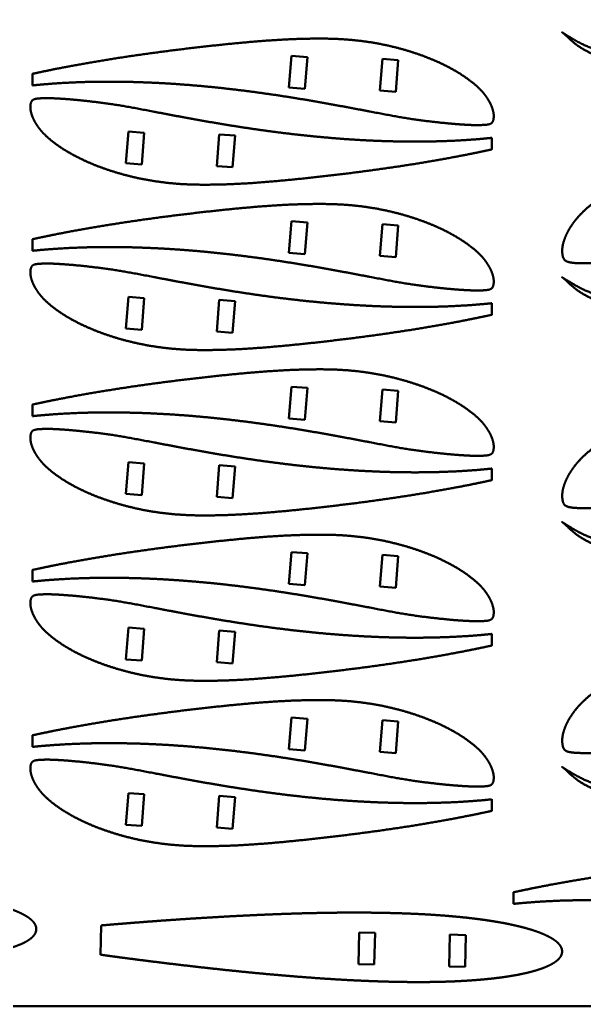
# Model space of a CAD drawing. Header units: millimetres. Extents: x -123 to 777, y 0 to 1570.
# Drawn here: x 33.8 to 211.2, y 669.9 to 980.1 of the extents above; entities that cross this region are included whole.
import ezdxf

# ---------------------------------------------------------------- set-up
doc = ezdxf.new("R2010")
doc.units = ezdxf.units.MM
doc.layers.add('Visible (ISO)', color=7, linetype='Continuous', lineweight=50)

msp = doc.modelspace()

# ---------------------------------------------------------------- linework, layer by layer
at = {"layer": 'Visible (ISO)'}
for p, q in [((119.18, 968.76), (118.37, 958.8)), ((124.17, 968.36), (119.18, 968.76)), ((123.35, 958.39), (124.17, 968.36)), ((147.72, 967.88), (146.91, 957.91)), ((152.71, 967.48), (147.72, 967.88)), ((151.9, 957.51), (152.71, 967.48)), ((37.72, 959.49), (37.72, 963.13)), ((118.37, 958.8), (123.35, 958.39)), ((146.91, 957.91), (151.9, 957.51)), ((67.92, 944.99), (67.11, 935.02)), ((72.9, 944.58), (67.92, 944.99)), ((72.09, 934.62), (72.9, 944.58)), ((96.46, 944.11), (95.65, 934.14)), ((101.44, 943.7), (96.46, 944.11)), ((100.63, 933.74), (101.44, 943.7)), ((182.09, 943.01), (182.09, 939.37)), ((67.11, 935.02), (72.09, 934.62)), ((95.65, 934.14), (100.63, 933.74)), ((119.18, 916.76), (118.37, 906.8)), ((124.17, 916.36), (119.18, 916.76)), ((123.35, 906.39), (124.17, 916.36)), ((147.72, 915.88), (146.91, 905.91)), ((152.71, 915.48), (147.72, 915.88)), ((151.9, 905.51), (152.71, 915.48)), ((37.72, 907.49), (37.72, 911.13)), ((118.37, 906.8), (123.35, 906.39)), ((146.91, 905.91), (151.9, 905.51)), ((67.92, 892.99), (67.11, 883.02)), ((72.9, 892.58), (67.92, 892.99)), ((72.09, 882.62), (72.9, 892.58)), ((96.46, 892.11), (95.65, 882.14)), ((101.44, 891.7), (96.46, 892.11)), ((100.63, 881.74), (101.44, 891.7)), ((182.09, 891.01), (182.09, 887.37)), ((67.11, 883.02), (72.09, 882.62)), ((95.65, 882.14), (100.63, 881.74)), ((119.18, 864.76), (118.37, 854.8)), ((124.17, 864.36), (119.18, 864.76)), ((123.35, 854.39), (124.17, 864.36)), ((147.72, 863.88), (146.91, 853.91)), ((152.71, 863.48), (147.72, 863.88)), ((151.9, 853.51), (152.71, 863.48)), ((37.72, 855.49), (37.72, 859.13)), ((118.37, 854.8), (123.35, 854.39)), ((146.91, 853.91), (151.9, 853.51)), ((67.92, 840.99), (67.11, 831.02)), ((72.9, 840.58), (67.92, 840.99)), ((72.09, 830.62), (72.9, 840.58)), ((96.46, 840.11), (95.65, 830.14)), ((101.44, 839.7), (96.46, 840.11)), ((100.63, 829.74), (101.44, 839.7)), ((182.09, 839.01), (182.09, 835.37)), ((67.11, 831.02), (72.09, 830.62)), ((95.65, 830.14), (100.63, 829.74)), ((119.18, 812.76), (118.37, 802.8)), ((124.17, 812.36), (119.18, 812.76)), ((123.35, 802.39), (124.17, 812.36)), ((147.72, 811.88), (146.91, 801.91)), ((152.71, 811.48), (147.72, 811.88)), ((151.9, 801.51), (152.71, 811.48)), ((37.72, 803.49), (37.72, 807.13)), ((118.37, 802.8), (123.35, 802.39)), ((146.91, 801.91), (151.9, 801.51)), ((67.92, 788.99), (67.11, 779.02)), ((72.9, 788.58), (67.92, 788.99)), ((72.09, 778.62), (72.9, 788.58)), ((96.46, 788.11), (95.65, 778.14)), ((101.44, 787.7), (96.46, 788.11)), ((100.63, 777.74), (101.44, 787.7)), ((182.09, 787.01), (182.09, 783.37)), ((67.11, 779.02), (72.09, 778.62)), ((95.65, 778.14), (100.63, 777.74)), ((119.18, 760.76), (118.37, 750.8)), ((124.17, 760.36), (119.18, 760.76)), ((123.35, 750.39), (124.17, 760.36)), ((147.72, 759.88), (146.91, 749.91)), ((152.71, 759.48), (147.72, 759.88)), ((151.9, 749.51), (152.71, 759.48)), ((37.72, 751.49), (37.72, 755.13)), ((118.37, 750.8), (123.35, 750.39)), ((146.91, 749.91), (151.9, 749.51)), ((67.92, 736.99), (67.11, 727.02)), ((72.9, 736.58), (67.92, 736.99)), ((72.09, 726.62), (72.9, 736.58)), ((96.46, 736.11), (95.65, 726.14)), ((101.44, 735.7), (96.46, 736.11)), ((100.63, 725.74), (101.44, 735.7)), ((182.09, 735.01), (182.09, 731.37)), ((67.11, 727.02), (72.09, 726.62)), ((95.65, 726.14), (100.63, 725.74)), ((188.9, 702.13), (188.9, 705.77)), ((59.13, 686.14), (59.36, 695.36)), ((140.44, 693.18), (140.19, 683.18)), ((145.44, 693.05), (140.44, 693.18)), ((145.19, 683.05), (145.44, 693.05)), ((168.95, 692.46), (168.7, 682.46)), ((173.95, 692.33), (168.95, 692.46)), ((173.7, 682.34), (173.95, 692.33)), ((140.19, 683.18), (145.19, 683.05)), ((168.7, 682.46), (173.7, 682.34)), ((-123.01, 669.93), (776.99, 669.93))]:
    msp.add_line(p, q, dxfattribs=at)
for points, degree, knots in [([(204.2, 976.19), (204.2, 976.2), (204.5, 976), (205.99, 974.99), (206, 975.12), (210.68, 972.15), (212.77, 971.63), (219.32, 968.79), (224.85, 967.63), (232.86, 965.58), (241.06, 964.29), (250.54, 962.94), (260.55, 962.04), (271.27, 961.39), (282.43, 961.12), (293.98, 961.17), (305.74, 961.57), (317.61, 962.28), (329.46, 963.29), (341.16, 964.56), (352.62, 966.04), (363.72, 967.69), (374.38, 969.45), (384.5, 971.25), (394.02, 973.04), (402.89, 974.73), (411.07, 976.32), (418.54, 977.58), (425.39, 978.46), (431.61, 979.15), (437.12, 979.69), (441.92, 979.99), (445.92, 980.22), (449.26, 980.11), (451.82, 980), (453.84, 979.4), (454.17, 977.45), (454.33, 975.53), (453.8, 973.29), (452.95, 970.98), (451.54, 968.51), (449.71, 965.99), (447.3, 963.48), (444.35, 961), (440.91, 958.52), (436.99, 956.11), (432.59, 953.79), (427.75, 951.57), (422.49, 949.53), (416.82, 947.65), (410.76, 945.99), (404.36, 944.56), (397.59, 943.47), (390.49, 942.69), (383.03, 942.32), (375.17, 942.33), (366.97, 942.52), (358.47, 942.99), (349.69, 943.64), (340.7, 944.47), (331.55, 945.42), (322.32, 946.47), (313.08, 947.6), (303.91, 948.81), (294.86, 950.11), (286, 951.48), (277.39, 952.93), (269.07, 954.43), (261.1, 955.99), (253.54, 957.57), (246.4, 959.19), (239.76, 960.82), (233.63, 962.47), (228.09, 964.07), (223.06, 965.71), (218.77, 967.23), (214.85, 968.86), (211.96, 970.17), (209.09, 971.89), (207.88, 972.97), (205.63, 974.86), (205.5, 975.21), (204.44, 976), (204.2, 976.18), (204.2, 976.19)], 5, [-1, -1, -1, -1, -1, -1, -0.993452, -0.98756, -0.979253, -0.969034, -0.957285, -0.944279, -0.930259, -0.915409, -0.899867, -0.88375, -0.867165, -0.850213, -0.83299, -0.81559, -0.798102, -0.780614, -0.76321, -0.745973, -0.728985, -0.712325, -0.696073, -0.680307, -0.665097, -0.650486, -0.636501, -0.623172, -0.610538, -0.59865, -0.587609, -0.577556, -0.568651, -0.560737, -0.553486, -0.546561, -0.539588, -0.532169, -0.524204, -0.515739, -0.506781, -0.497336, -0.48741, -0.477009, -0.466145, -0.454854, -0.443167, -0.431115, -0.418729, -0.406034, -0.393048, -0.379774, -0.3662, -0.352315, -0.338113, -0.3236, -0.308799, -0.293754, -0.278514, -0.263136, -0.247678, -0.232202, -0.216768, -0.201431, -0.186243, -0.171254, -0.156512, -0.142066, -0.127966, -0.114263, -0.10101, -0.08826, -0.07607, -0.0645, -0.053614, -0.043466, -0.034068, -0.025421, -0.017617, -0.010963, -0.00602, 0, 0, 0, 0, 0, 0]), ([(37.72, 963.13), (37.8, 963.15), (38.96, 963.4), (41.24, 963.89), (44.7, 964.61), (49.43, 965.53), (55.41, 966.61), (61.62, 967.65), (67.99, 968.64), (74.51, 969.57), (81.11, 970.45), (87.77, 971.26), (94.41, 972.02), (101, 972.7), (107.47, 973.3), (113.79, 973.77), (119.91, 974.11), (125.82, 974.24), (131.48, 974.25), (136.85, 973.98), (141.96, 973.42), (146.83, 972.64), (151.44, 971.61), (155.8, 970.41), (159.89, 969.06), (163.68, 967.59), (167.16, 965.99), (170.33, 964.32), (173.15, 962.58), (175.62, 960.8), (177.75, 959.01), (179.49, 957.21), (180.81, 955.39), (181.82, 953.62), (182.44, 951.95), (182.81, 950.34), (182.7, 948.96), (182.46, 947.55), (181.01, 947.12), (179.17, 947.04), (176.76, 946.96), (173.88, 947.13), (170.42, 947.34), (166.46, 947.73), (161.98, 948.23), (157.05, 948.86), (151.67, 949.77), (145.78, 950.92), (139.39, 952.13), (132.53, 953.42), (125.25, 954.72), (117.58, 955.98), (109.59, 957.17), (101.33, 958.23), (92.91, 959.15), (84.38, 959.88), (75.83, 960.39), (67.36, 960.68), (59.05, 960.72), (51.41, 960.53), (45.53, 960.18), (41.37, 959.86), (38.79, 959.61), (37.72, 959.49)], 5, [-0.8731081, -0.8731081, -0.8731081, -0.8731081, -0.8731081, -0.8731081, -0.8720337, -0.8579336, -0.8434876, -0.8287458, -0.8137565, -0.798569, -0.7832324, -0.7677982, -0.7523222, -0.7368644, -0.7214857, -0.7062462, -0.6912006, -0.6763996, -0.6618868, -0.6476853, -0.6337996, -0.620226, -0.6069521, -0.5939656, -0.5812707, -0.5688847, -0.5568329, -0.545146, -0.5338546, -0.5229915, -0.5125896, -0.5026638, -0.4932193, -0.4842614, -0.4757956, -0.4678314, -0.4604119, -0.4534392, -0.4465144, -0.4392632, -0.4313488, -0.4224439, -0.4123913, -0.4013496, -0.3894624, -0.3768276, -0.3634991, -0.349514, -0.3349027, -0.3196928, -0.3039265, -0.2876747, -0.2710151, -0.2540272, -0.2367904, -0.2193863, -0.2018977, -0.18441, -0.1670099, -0.1497873, -0.1328351, -0.11625, -0.1042927, -0.1042927, -0.1042927, -0.1042927, -0.1042927, -0.1042927]), ([(182.09, 939.37), (182.01, 939.35), (180.86, 939.1), (178.58, 938.61), (175.12, 937.89), (170.39, 936.97), (164.4, 935.89), (158.2, 934.84), (151.82, 933.86), (145.31, 932.92), (138.7, 932.05), (132.05, 931.24), (125.4, 930.48), (118.81, 929.8), (112.34, 929.2), (106.02, 928.73), (99.9, 928.39), (94, 928.26), (88.34, 928.25), (82.96, 928.52), (77.85, 929.08), (72.98, 929.86), (68.37, 930.89), (64.01, 932.08), (59.93, 933.44), (56.14, 934.91), (52.65, 936.51), (49.49, 938.18), (46.66, 939.91), (44.19, 941.7), (42.07, 943.49), (40.33, 945.29), (39.01, 947.11), (38, 948.88), (37.38, 950.55), (37, 952.16), (37.12, 953.54), (37.35, 954.95), (38.81, 955.38), (40.65, 955.46), (43.05, 955.54), (45.94, 955.37), (49.39, 955.16), (53.36, 954.77), (57.84, 954.27), (62.77, 953.63), (68.15, 952.73), (74.04, 951.58), (80.42, 950.37), (87.28, 949.08), (94.57, 947.78), (102.24, 946.52), (110.23, 945.33), (118.48, 944.26), (126.91, 943.35), (135.44, 942.62), (143.99, 942.11), (152.46, 941.82), (160.77, 941.78), (168.41, 941.97), (174.29, 942.31), (178.45, 942.64), (181.02, 942.89), (182.09, 943.01)], 5, [-0.8731081, -0.8731081, -0.8731081, -0.8731081, -0.8731081, -0.8731081, -0.8720337, -0.8579336, -0.8434876, -0.8287458, -0.8137565, -0.798569, -0.7832324, -0.7677982, -0.7523222, -0.7368644, -0.7214857, -0.7062462, -0.6912006, -0.6763996, -0.6618868, -0.6476853, -0.6337996, -0.620226, -0.6069521, -0.5939656, -0.5812707, -0.5688847, -0.5568329, -0.545146, -0.5338546, -0.5229915, -0.5125896, -0.5026638, -0.4932193, -0.4842614, -0.4757956, -0.4678314, -0.4604119, -0.4534392, -0.4465144, -0.4392632, -0.4313488, -0.4224439, -0.4123913, -0.4013496, -0.3894624, -0.3768276, -0.3634991, -0.349514, -0.3349027, -0.3196928, -0.3039265, -0.2876747, -0.2710151, -0.2540272, -0.2367904, -0.2193863, -0.2018977, -0.18441, -0.1670099, -0.1497873, -0.1328351, -0.11625, -0.1042927, -0.1042927, -0.1042927, -0.1042927, -0.1042927, -0.1042927]), ([(454.24, 907.51), (454.24, 907.5), (453.94, 907.7), (452.45, 908.71), (452.44, 908.58), (447.76, 911.55), (445.67, 912.07), (439.12, 914.91), (433.59, 916.07), (425.58, 918.12), (417.38, 919.41), (407.9, 920.76), (397.89, 921.66), (387.17, 922.31), (376.01, 922.58), (364.46, 922.53), (352.7, 922.13), (340.83, 921.42), (328.98, 920.41), (317.28, 919.14), (305.82, 917.66), (294.72, 916.01), (284.06, 914.25), (273.94, 912.45), (264.42, 910.66), (255.55, 908.97), (247.37, 907.39), (239.9, 906.12), (233.05, 905.24), (226.83, 904.55), (221.32, 904.01), (216.52, 903.72), (212.52, 903.48), (209.18, 903.59), (206.62, 903.7), (204.6, 904.3), (204.27, 906.25), (204.11, 908.17), (204.64, 910.41), (205.49, 912.72), (206.9, 915.19), (208.73, 917.72), (211.14, 920.22), (214.1, 922.7), (217.53, 925.18), (221.45, 927.59), (225.85, 929.91), (230.69, 932.13), (235.95, 934.17), (241.62, 936.05), (247.68, 937.71), (254.08, 939.14), (260.85, 940.23), (267.95, 941.01), (275.41, 941.38), (283.27, 941.37), (291.47, 941.18), (299.97, 940.72), (308.75, 940.06), (317.74, 939.23), (326.89, 938.28), (336.12, 937.23), (345.36, 936.1), (354.53, 934.89), (363.58, 933.59), (372.44, 932.22), (381.05, 930.77), (389.37, 929.27), (397.34, 927.72), (404.9, 926.13), (412.04, 924.51), (418.68, 922.88), (424.81, 921.24), (430.35, 919.63), (435.38, 917.99), (439.67, 916.48), (443.59, 914.84), (446.48, 913.53), (449.36, 911.81), (450.56, 910.73), (452.81, 908.84), (452.94, 908.49), (454, 907.7), (454.24, 907.52), (454.24, 907.51)], 5, [-1, -1, -1, -1, -1, -1, -0.993452, -0.98756, -0.979253, -0.969034, -0.957285, -0.944279, -0.930259, -0.915409, -0.899867, -0.88375, -0.867165, -0.850213, -0.83299, -0.81559, -0.798102, -0.780614, -0.76321, -0.745973, -0.728985, -0.712325, -0.696073, -0.680307, -0.665097, -0.650486, -0.636501, -0.623172, -0.610538, -0.59865, -0.587609, -0.577556, -0.568651, -0.560737, -0.553486, -0.546561, -0.539588, -0.532169, -0.524204, -0.515739, -0.506781, -0.497336, -0.48741, -0.477009, -0.466145, -0.454854, -0.443167, -0.431115, -0.418729, -0.406034, -0.393048, -0.379774, -0.3662, -0.352315, -0.338113, -0.3236, -0.308799, -0.293754, -0.278514, -0.263136, -0.247678, -0.232202, -0.216768, -0.201431, -0.186243, -0.171254, -0.156512, -0.142066, -0.127966, -0.114263, -0.10101, -0.08826, -0.07607, -0.0645, -0.053614, -0.043466, -0.034068, -0.025421, -0.017617, -0.010963, -0.00602, 0, 0, 0, 0, 0, 0]), ([(37.72, 911.13), (37.8, 911.15), (38.96, 911.4), (41.24, 911.89), (44.7, 912.61), (49.43, 913.53), (55.41, 914.61), (61.62, 915.65), (67.99, 916.64), (74.51, 917.57), (81.11, 918.45), (87.77, 919.26), (94.41, 920.02), (101, 920.7), (107.47, 921.3), (113.79, 921.77), (119.91, 922.11), (125.82, 922.24), (131.48, 922.25), (136.85, 921.98), (141.96, 921.42), (146.83, 920.64), (151.44, 919.61), (155.8, 918.41), (159.89, 917.06), (163.68, 915.59), (167.16, 913.99), (170.33, 912.32), (173.15, 910.58), (175.62, 908.8), (177.75, 907.01), (179.49, 905.21), (180.81, 903.39), (181.82, 901.62), (182.44, 899.95), (182.81, 898.34), (182.7, 896.96), (182.46, 895.55), (181.01, 895.12), (179.17, 895.04), (176.76, 894.96), (173.88, 895.13), (170.42, 895.34), (166.46, 895.73), (161.98, 896.23), (157.05, 896.86), (151.67, 897.77), (145.78, 898.92), (139.39, 900.13), (132.53, 901.42), (125.25, 902.72), (117.58, 903.98), (109.59, 905.17), (101.33, 906.23), (92.91, 907.15), (84.38, 907.88), (75.83, 908.39), (67.36, 908.68), (59.05, 908.72), (51.41, 908.53), (45.53, 908.18), (41.37, 907.86), (38.79, 907.61), (37.72, 907.49)], 5, [-0.8731081, -0.8731081, -0.8731081, -0.8731081, -0.8731081, -0.8731081, -0.8720337, -0.8579336, -0.8434876, -0.8287458, -0.8137565, -0.798569, -0.7832324, -0.7677982, -0.7523222, -0.7368644, -0.7214857, -0.7062462, -0.6912006, -0.6763996, -0.6618868, -0.6476853, -0.6337996, -0.620226, -0.6069521, -0.5939656, -0.5812707, -0.5688847, -0.5568329, -0.545146, -0.5338546, -0.5229915, -0.5125896, -0.5026638, -0.4932193, -0.4842614, -0.4757956, -0.4678314, -0.4604119, -0.4534392, -0.4465144, -0.4392632, -0.4313488, -0.4224439, -0.4123913, -0.4013496, -0.3894624, -0.3768276, -0.3634991, -0.349514, -0.3349027, -0.3196928, -0.3039265, -0.2876747, -0.2710151, -0.2540272, -0.2367904, -0.2193863, -0.2018977, -0.18441, -0.1670099, -0.1497873, -0.1328351, -0.11625, -0.1042927, -0.1042927, -0.1042927, -0.1042927, -0.1042927, -0.1042927]), ([(182.09, 887.37), (182.01, 887.35), (180.86, 887.1), (178.58, 886.61), (175.12, 885.89), (170.39, 884.97), (164.4, 883.89), (158.2, 882.84), (151.82, 881.86), (145.31, 880.92), (138.7, 880.05), (132.05, 879.24), (125.4, 878.48), (118.81, 877.8), (112.34, 877.2), (106.02, 876.73), (99.9, 876.39), (94, 876.26), (88.34, 876.25), (82.96, 876.52), (77.85, 877.08), (72.98, 877.86), (68.37, 878.89), (64.01, 880.08), (59.93, 881.44), (56.14, 882.91), (52.65, 884.51), (49.49, 886.18), (46.66, 887.91), (44.19, 889.7), (42.07, 891.49), (40.33, 893.29), (39.01, 895.11), (38, 896.88), (37.38, 898.55), (37, 900.16), (37.12, 901.54), (37.35, 902.95), (38.81, 903.38), (40.65, 903.46), (43.05, 903.54), (45.94, 903.37), (49.39, 903.16), (53.36, 902.77), (57.84, 902.27), (62.77, 901.63), (68.15, 900.73), (74.04, 899.58), (80.42, 898.37), (87.28, 897.08), (94.57, 895.78), (102.24, 894.52), (110.23, 893.33), (118.48, 892.26), (126.91, 891.35), (135.44, 890.62), (143.99, 890.11), (152.46, 889.82), (160.77, 889.78), (168.41, 889.97), (174.29, 890.31), (178.45, 890.64), (181.02, 890.89), (182.09, 891.01)], 5, [-0.8731081, -0.8731081, -0.8731081, -0.8731081, -0.8731081, -0.8731081, -0.8720337, -0.8579336, -0.8434876, -0.8287458, -0.8137565, -0.798569, -0.7832324, -0.7677982, -0.7523222, -0.7368644, -0.7214857, -0.7062462, -0.6912006, -0.6763996, -0.6618868, -0.6476853, -0.6337996, -0.620226, -0.6069521, -0.5939656, -0.5812707, -0.5688847, -0.5568329, -0.545146, -0.5338546, -0.5229915, -0.5125896, -0.5026638, -0.4932193, -0.4842614, -0.4757956, -0.4678314, -0.4604119, -0.4534392, -0.4465144, -0.4392632, -0.4313488, -0.4224439, -0.4123913, -0.4013496, -0.3894624, -0.3768276, -0.3634991, -0.349514, -0.3349027, -0.3196928, -0.3039265, -0.2876747, -0.2710151, -0.2540272, -0.2367904, -0.2193863, -0.2018977, -0.18441, -0.1670099, -0.1497873, -0.1328351, -0.11625, -0.1042927, -0.1042927, -0.1042927, -0.1042927, -0.1042927, -0.1042927]), ([(204.2, 899.19), (204.2, 899.2), (204.5, 899), (205.99, 897.99), (206, 898.12), (210.68, 895.15), (212.77, 894.63), (219.32, 891.79), (224.85, 890.63), (232.86, 888.58), (241.06, 887.29), (250.54, 885.94), (260.55, 885.04), (271.27, 884.39), (282.43, 884.12), (293.98, 884.17), (305.74, 884.57), (317.61, 885.28), (329.46, 886.29), (341.16, 887.56), (352.62, 889.04), (363.72, 890.69), (374.38, 892.45), (384.5, 894.25), (394.02, 896.04), (402.89, 897.73), (411.07, 899.32), (418.54, 900.58), (425.39, 901.46), (431.61, 902.15), (437.12, 902.69), (441.92, 902.99), (445.92, 903.22), (449.26, 903.11), (451.82, 903), (453.84, 902.4), (454.17, 900.45), (454.33, 898.53), (453.8, 896.29), (452.95, 893.98), (451.54, 891.51), (449.71, 888.99), (447.3, 886.48), (444.35, 884), (440.91, 881.52), (436.99, 879.11), (432.59, 876.79), (427.75, 874.57), (422.49, 872.53), (416.82, 870.65), (410.76, 868.99), (404.36, 867.56), (397.59, 866.47), (390.49, 865.69), (383.03, 865.32), (375.17, 865.33), (366.97, 865.52), (358.47, 865.99), (349.69, 866.64), (340.7, 867.47), (331.55, 868.42), (322.32, 869.47), (313.08, 870.6), (303.91, 871.81), (294.86, 873.11), (286, 874.48), (277.39, 875.93), (269.07, 877.43), (261.1, 878.99), (253.54, 880.57), (246.4, 882.19), (239.76, 883.82), (233.63, 885.47), (228.09, 887.07), (223.06, 888.71), (218.77, 890.23), (214.85, 891.86), (211.96, 893.17), (209.09, 894.89), (207.88, 895.97), (205.63, 897.86), (205.5, 898.21), (204.44, 899), (204.2, 899.18), (204.2, 899.19)], 5, [-1, -1, -1, -1, -1, -1, -0.993452, -0.98756, -0.979253, -0.969034, -0.957285, -0.944279, -0.930259, -0.915409, -0.899867, -0.88375, -0.867165, -0.850213, -0.83299, -0.81559, -0.798102, -0.780614, -0.76321, -0.745973, -0.728985, -0.712325, -0.696073, -0.680307, -0.665097, -0.650486, -0.636501, -0.623172, -0.610538, -0.59865, -0.587609, -0.577556, -0.568651, -0.560737, -0.553486, -0.546561, -0.539588, -0.532169, -0.524204, -0.515739, -0.506781, -0.497336, -0.48741, -0.477009, -0.466145, -0.454854, -0.443167, -0.431115, -0.418729, -0.406034, -0.393048, -0.379774, -0.3662, -0.352315, -0.338113, -0.3236, -0.308799, -0.293754, -0.278514, -0.263136, -0.247678, -0.232202, -0.216768, -0.201431, -0.186243, -0.171254, -0.156512, -0.142066, -0.127966, -0.114263, -0.10101, -0.08826, -0.07607, -0.0645, -0.053614, -0.043466, -0.034068, -0.025421, -0.017617, -0.010963, -0.00602, 0, 0, 0, 0, 0, 0]), ([(37.72, 859.13), (37.8, 859.15), (38.96, 859.4), (41.24, 859.89), (44.7, 860.61), (49.43, 861.53), (55.41, 862.61), (61.62, 863.65), (67.99, 864.64), (74.51, 865.57), (81.11, 866.45), (87.77, 867.26), (94.41, 868.02), (101, 868.7), (107.47, 869.3), (113.79, 869.77), (119.91, 870.11), (125.82, 870.24), (131.48, 870.25), (136.85, 869.98), (141.96, 869.42), (146.83, 868.64), (151.44, 867.61), (155.8, 866.41), (159.89, 865.06), (163.68, 863.59), (167.16, 861.99), (170.33, 860.32), (173.15, 858.58), (175.62, 856.8), (177.75, 855.01), (179.49, 853.21), (180.81, 851.39), (181.82, 849.62), (182.44, 847.95), (182.81, 846.34), (182.7, 844.96), (182.46, 843.55), (181.01, 843.12), (179.17, 843.04), (176.76, 842.96), (173.88, 843.13), (170.42, 843.34), (166.46, 843.73), (161.98, 844.23), (157.05, 844.86), (151.67, 845.77), (145.78, 846.92), (139.39, 848.13), (132.53, 849.42), (125.25, 850.72), (117.58, 851.98), (109.59, 853.17), (101.33, 854.23), (92.91, 855.15), (84.38, 855.88), (75.83, 856.39), (67.36, 856.68), (59.05, 856.72), (51.41, 856.53), (45.53, 856.18), (41.37, 855.86), (38.79, 855.61), (37.72, 855.49)], 5, [-0.8731081, -0.8731081, -0.8731081, -0.8731081, -0.8731081, -0.8731081, -0.8720337, -0.8579336, -0.8434876, -0.8287458, -0.8137565, -0.798569, -0.7832324, -0.7677982, -0.7523222, -0.7368644, -0.7214857, -0.7062462, -0.6912006, -0.6763996, -0.6618868, -0.6476853, -0.6337996, -0.620226, -0.6069521, -0.5939656, -0.5812707, -0.5688847, -0.5568329, -0.545146, -0.5338546, -0.5229915, -0.5125896, -0.5026638, -0.4932193, -0.4842614, -0.4757956, -0.4678314, -0.4604119, -0.4534392, -0.4465144, -0.4392632, -0.4313488, -0.4224439, -0.4123913, -0.4013496, -0.3894624, -0.3768276, -0.3634991, -0.349514, -0.3349027, -0.3196928, -0.3039265, -0.2876747, -0.2710151, -0.2540272, -0.2367904, -0.2193863, -0.2018977, -0.18441, -0.1670099, -0.1497873, -0.1328351, -0.11625, -0.1042927, -0.1042927, -0.1042927, -0.1042927, -0.1042927, -0.1042927]), ([(454.24, 830.51), (454.24, 830.5), (453.94, 830.7), (452.45, 831.71), (452.44, 831.58), (447.76, 834.55), (445.67, 835.07), (439.12, 837.91), (433.59, 839.07), (425.58, 841.12), (417.38, 842.41), (407.9, 843.76), (397.89, 844.66), (387.17, 845.31), (376.01, 845.58), (364.46, 845.53), (352.7, 845.13), (340.83, 844.42), (328.98, 843.41), (317.28, 842.14), (305.82, 840.66), (294.72, 839.01), (284.06, 837.25), (273.94, 835.45), (264.42, 833.66), (255.55, 831.97), (247.37, 830.39), (239.9, 829.12), (233.05, 828.24), (226.83, 827.55), (221.32, 827.01), (216.52, 826.72), (212.52, 826.48), (209.18, 826.59), (206.62, 826.7), (204.6, 827.3), (204.27, 829.25), (204.11, 831.17), (204.64, 833.41), (205.49, 835.72), (206.9, 838.19), (208.73, 840.72), (211.14, 843.22), (214.1, 845.7), (217.53, 848.18), (221.45, 850.59), (225.85, 852.91), (230.69, 855.13), (235.95, 857.17), (241.62, 859.05), (247.68, 860.71), (254.08, 862.14), (260.85, 863.23), (267.95, 864.01), (275.41, 864.38), (283.27, 864.37), (291.47, 864.18), (299.97, 863.72), (308.75, 863.06), (317.74, 862.23), (326.89, 861.28), (336.12, 860.23), (345.36, 859.1), (354.53, 857.89), (363.58, 856.59), (372.44, 855.22), (381.05, 853.77), (389.37, 852.27), (397.34, 850.72), (404.9, 849.13), (412.04, 847.51), (418.68, 845.88), (424.81, 844.24), (430.35, 842.63), (435.38, 840.99), (439.67, 839.48), (443.59, 837.84), (446.48, 836.53), (449.36, 834.81), (450.56, 833.73), (452.81, 831.84), (452.94, 831.49), (454, 830.7), (454.24, 830.52), (454.24, 830.51)], 5, [-1, -1, -1, -1, -1, -1, -0.993452, -0.98756, -0.979253, -0.969034, -0.957285, -0.944279, -0.930259, -0.915409, -0.899867, -0.88375, -0.867165, -0.850213, -0.83299, -0.81559, -0.798102, -0.780614, -0.76321, -0.745973, -0.728985, -0.712325, -0.696073, -0.680307, -0.665097, -0.650486, -0.636501, -0.623172, -0.610538, -0.59865, -0.587609, -0.577556, -0.568651, -0.560737, -0.553486, -0.546561, -0.539588, -0.532169, -0.524204, -0.515739, -0.506781, -0.497336, -0.48741, -0.477009, -0.466145, -0.454854, -0.443167, -0.431115, -0.418729, -0.406034, -0.393048, -0.379774, -0.3662, -0.352315, -0.338113, -0.3236, -0.308799, -0.293754, -0.278514, -0.263136, -0.247678, -0.232202, -0.216768, -0.201431, -0.186243, -0.171254, -0.156512, -0.142066, -0.127966, -0.114263, -0.10101, -0.08826, -0.07607, -0.0645, -0.053614, -0.043466, -0.034068, -0.025421, -0.017617, -0.010963, -0.00602, 0, 0, 0, 0, 0, 0]), ([(182.09, 835.37), (182.01, 835.35), (180.86, 835.1), (178.58, 834.61), (175.12, 833.89), (170.39, 832.97), (164.4, 831.89), (158.2, 830.84), (151.82, 829.86), (145.31, 828.92), (138.7, 828.05), (132.05, 827.24), (125.4, 826.48), (118.81, 825.8), (112.34, 825.2), (106.02, 824.73), (99.9, 824.39), (94, 824.26), (88.34, 824.25), (82.96, 824.52), (77.85, 825.08), (72.98, 825.86), (68.37, 826.89), (64.01, 828.08), (59.93, 829.44), (56.14, 830.91), (52.65, 832.51), (49.49, 834.18), (46.66, 835.91), (44.19, 837.7), (42.07, 839.49), (40.33, 841.29), (39.01, 843.11), (38, 844.88), (37.38, 846.55), (37, 848.16), (37.12, 849.54), (37.35, 850.95), (38.81, 851.38), (40.65, 851.46), (43.05, 851.54), (45.94, 851.37), (49.39, 851.16), (53.36, 850.77), (57.84, 850.27), (62.77, 849.63), (68.15, 848.73), (74.04, 847.58), (80.42, 846.37), (87.28, 845.08), (94.57, 843.78), (102.24, 842.52), (110.23, 841.33), (118.48, 840.26), (126.91, 839.35), (135.44, 838.62), (143.99, 838.11), (152.46, 837.82), (160.77, 837.78), (168.41, 837.97), (174.29, 838.31), (178.45, 838.64), (181.02, 838.89), (182.09, 839.01)], 5, [-0.8731081, -0.8731081, -0.8731081, -0.8731081, -0.8731081, -0.8731081, -0.8720337, -0.8579336, -0.8434876, -0.8287458, -0.8137565, -0.798569, -0.7832324, -0.7677982, -0.7523222, -0.7368644, -0.7214857, -0.7062462, -0.6912006, -0.6763996, -0.6618868, -0.6476853, -0.6337996, -0.620226, -0.6069521, -0.5939656, -0.5812707, -0.5688847, -0.5568329, -0.545146, -0.5338546, -0.5229915, -0.5125896, -0.5026638, -0.4932193, -0.4842614, -0.4757956, -0.4678314, -0.4604119, -0.4534392, -0.4465144, -0.4392632, -0.4313488, -0.4224439, -0.4123913, -0.4013496, -0.3894624, -0.3768276, -0.3634991, -0.349514, -0.3349027, -0.3196928, -0.3039265, -0.2876747, -0.2710151, -0.2540272, -0.2367904, -0.2193863, -0.2018977, -0.18441, -0.1670099, -0.1497873, -0.1328351, -0.11625, -0.1042927, -0.1042927, -0.1042927, -0.1042927, -0.1042927, -0.1042927]), ([(204.2, 822.19), (204.2, 822.2), (204.5, 822), (205.99, 820.99), (206, 821.12), (210.68, 818.15), (212.77, 817.63), (219.32, 814.79), (224.85, 813.63), (232.86, 811.58), (241.06, 810.29), (250.54, 808.94), (260.55, 808.04), (271.27, 807.39), (282.43, 807.12), (293.98, 807.17), (305.74, 807.57), (317.61, 808.28), (329.46, 809.29), (341.16, 810.56), (352.62, 812.04), (363.72, 813.69), (374.38, 815.45), (384.5, 817.25), (394.02, 819.04), (402.89, 820.73), (411.07, 822.32), (418.54, 823.58), (425.39, 824.46), (431.61, 825.15), (437.12, 825.69), (441.92, 825.99), (445.92, 826.22), (449.26, 826.11), (451.82, 826), (453.84, 825.4), (454.17, 823.45), (454.33, 821.53), (453.8, 819.29), (452.95, 816.98), (451.54, 814.51), (449.71, 811.99), (447.3, 809.48), (444.35, 807), (440.91, 804.52), (436.99, 802.11), (432.59, 799.79), (427.75, 797.57), (422.49, 795.53), (416.82, 793.65), (410.76, 791.99), (404.36, 790.56), (397.59, 789.47), (390.49, 788.69), (383.03, 788.32), (375.17, 788.33), (366.97, 788.52), (358.47, 788.99), (349.69, 789.64), (340.7, 790.47), (331.55, 791.42), (322.32, 792.47), (313.08, 793.6), (303.91, 794.81), (294.86, 796.11), (286, 797.48), (277.39, 798.93), (269.07, 800.43), (261.1, 801.99), (253.54, 803.57), (246.4, 805.19), (239.76, 806.82), (233.63, 808.47), (228.09, 810.07), (223.06, 811.71), (218.77, 813.23), (214.85, 814.86), (211.96, 816.17), (209.09, 817.89), (207.88, 818.97), (205.63, 820.86), (205.5, 821.21), (204.44, 822), (204.2, 822.18), (204.2, 822.19)], 5, [-1, -1, -1, -1, -1, -1, -0.993452, -0.98756, -0.979253, -0.969034, -0.957285, -0.944279, -0.930259, -0.915409, -0.899867, -0.88375, -0.867165, -0.850213, -0.83299, -0.81559, -0.798102, -0.780614, -0.76321, -0.745973, -0.728985, -0.712325, -0.696073, -0.680307, -0.665097, -0.650486, -0.636501, -0.623172, -0.610538, -0.59865, -0.587609, -0.577556, -0.568651, -0.560737, -0.553486, -0.546561, -0.539588, -0.532169, -0.524204, -0.515739, -0.506781, -0.497336, -0.48741, -0.477009, -0.466145, -0.454854, -0.443167, -0.431115, -0.418729, -0.406034, -0.393048, -0.379774, -0.3662, -0.352315, -0.338113, -0.3236, -0.308799, -0.293754, -0.278514, -0.263136, -0.247678, -0.232202, -0.216768, -0.201431, -0.186243, -0.171254, -0.156512, -0.142066, -0.127966, -0.114263, -0.10101, -0.08826, -0.07607, -0.0645, -0.053614, -0.043466, -0.034068, -0.025421, -0.017617, -0.010963, -0.00602, 0, 0, 0, 0, 0, 0]), ([(37.72, 807.13), (37.8, 807.15), (38.96, 807.4), (41.24, 807.89), (44.7, 808.61), (49.43, 809.53), (55.41, 810.61), (61.62, 811.65), (67.99, 812.64), (74.51, 813.57), (81.11, 814.45), (87.77, 815.26), (94.41, 816.02), (101, 816.7), (107.47, 817.3), (113.79, 817.77), (119.91, 818.11), (125.82, 818.24), (131.48, 818.25), (136.85, 817.98), (141.96, 817.42), (146.83, 816.64), (151.44, 815.61), (155.8, 814.41), (159.89, 813.06), (163.68, 811.59), (167.16, 809.99), (170.33, 808.32), (173.15, 806.58), (175.62, 804.8), (177.75, 803.01), (179.49, 801.21), (180.81, 799.39), (181.82, 797.62), (182.44, 795.95), (182.81, 794.34), (182.7, 792.96), (182.46, 791.55), (181.01, 791.12), (179.17, 791.04), (176.76, 790.96), (173.88, 791.13), (170.42, 791.34), (166.46, 791.73), (161.98, 792.23), (157.05, 792.86), (151.67, 793.77), (145.78, 794.92), (139.39, 796.13), (132.53, 797.42), (125.25, 798.72), (117.58, 799.98), (109.59, 801.17), (101.33, 802.23), (92.91, 803.15), (84.38, 803.88), (75.83, 804.39), (67.36, 804.68), (59.05, 804.72), (51.41, 804.53), (45.53, 804.18), (41.37, 803.86), (38.79, 803.61), (37.72, 803.49)], 5, [-0.8731081, -0.8731081, -0.8731081, -0.8731081, -0.8731081, -0.8731081, -0.8720337, -0.8579336, -0.8434876, -0.8287458, -0.8137565, -0.798569, -0.7832324, -0.7677982, -0.7523222, -0.7368644, -0.7214857, -0.7062462, -0.6912006, -0.6763996, -0.6618868, -0.6476853, -0.6337996, -0.620226, -0.6069521, -0.5939656, -0.5812707, -0.5688847, -0.5568329, -0.545146, -0.5338546, -0.5229915, -0.5125896, -0.5026638, -0.4932193, -0.4842614, -0.4757956, -0.4678314, -0.4604119, -0.4534392, -0.4465144, -0.4392632, -0.4313488, -0.4224439, -0.4123913, -0.4013496, -0.3894624, -0.3768276, -0.3634991, -0.349514, -0.3349027, -0.3196928, -0.3039265, -0.2876747, -0.2710151, -0.2540272, -0.2367904, -0.2193863, -0.2018977, -0.18441, -0.1670099, -0.1497873, -0.1328351, -0.11625, -0.1042927, -0.1042927, -0.1042927, -0.1042927, -0.1042927, -0.1042927]), ([(182.09, 783.37), (182.01, 783.35), (180.86, 783.1), (178.58, 782.61), (175.12, 781.89), (170.39, 780.97), (164.4, 779.89), (158.2, 778.84), (151.82, 777.86), (145.31, 776.92), (138.7, 776.05), (132.05, 775.24), (125.4, 774.48), (118.81, 773.8), (112.34, 773.2), (106.02, 772.73), (99.9, 772.39), (94, 772.26), (88.34, 772.25), (82.96, 772.52), (77.85, 773.08), (72.98, 773.86), (68.37, 774.89), (64.01, 776.08), (59.93, 777.44), (56.14, 778.91), (52.65, 780.51), (49.49, 782.18), (46.66, 783.91), (44.19, 785.7), (42.07, 787.49), (40.33, 789.29), (39.01, 791.11), (38, 792.88), (37.38, 794.55), (37, 796.16), (37.12, 797.54), (37.35, 798.95), (38.81, 799.38), (40.65, 799.46), (43.05, 799.54), (45.94, 799.37), (49.39, 799.16), (53.36, 798.77), (57.84, 798.27), (62.77, 797.63), (68.15, 796.73), (74.04, 795.58), (80.42, 794.37), (87.28, 793.08), (94.57, 791.78), (102.24, 790.52), (110.23, 789.33), (118.48, 788.26), (126.91, 787.35), (135.44, 786.62), (143.99, 786.11), (152.46, 785.82), (160.77, 785.78), (168.41, 785.97), (174.29, 786.31), (178.45, 786.64), (181.02, 786.89), (182.09, 787.01)], 5, [-0.8731081, -0.8731081, -0.8731081, -0.8731081, -0.8731081, -0.8731081, -0.8720337, -0.8579336, -0.8434876, -0.8287458, -0.8137565, -0.798569, -0.7832324, -0.7677982, -0.7523222, -0.7368644, -0.7214857, -0.7062462, -0.6912006, -0.6763996, -0.6618868, -0.6476853, -0.6337996, -0.620226, -0.6069521, -0.5939656, -0.5812707, -0.5688847, -0.5568329, -0.545146, -0.5338546, -0.5229915, -0.5125896, -0.5026638, -0.4932193, -0.4842614, -0.4757956, -0.4678314, -0.4604119, -0.4534392, -0.4465144, -0.4392632, -0.4313488, -0.4224439, -0.4123913, -0.4013496, -0.3894624, -0.3768276, -0.3634991, -0.349514, -0.3349027, -0.3196928, -0.3039265, -0.2876747, -0.2710151, -0.2540272, -0.2367904, -0.2193863, -0.2018977, -0.18441, -0.1670099, -0.1497873, -0.1328351, -0.11625, -0.1042927, -0.1042927, -0.1042927, -0.1042927, -0.1042927, -0.1042927]), ([(454.24, 753.51), (454.24, 753.5), (453.94, 753.7), (452.45, 754.71), (452.44, 754.58), (447.76, 757.55), (445.67, 758.07), (439.12, 760.91), (433.59, 762.07), (425.58, 764.12), (417.38, 765.41), (407.9, 766.76), (397.89, 767.66), (387.17, 768.31), (376.01, 768.58), (364.46, 768.53), (352.7, 768.13), (340.83, 767.42), (328.98, 766.41), (317.28, 765.14), (305.82, 763.66), (294.72, 762.01), (284.06, 760.25), (273.94, 758.45), (264.42, 756.66), (255.55, 754.97), (247.37, 753.39), (239.9, 752.12), (233.05, 751.24), (226.83, 750.55), (221.32, 750.01), (216.52, 749.72), (212.52, 749.48), (209.18, 749.59), (206.62, 749.7), (204.6, 750.3), (204.27, 752.25), (204.11, 754.17), (204.64, 756.41), (205.49, 758.72), (206.9, 761.19), (208.73, 763.72), (211.14, 766.22), (214.1, 768.7), (217.53, 771.18), (221.45, 773.59), (225.85, 775.91), (230.69, 778.13), (235.95, 780.17), (241.62, 782.05), (247.68, 783.71), (254.08, 785.14), (260.85, 786.23), (267.95, 787.01), (275.41, 787.38), (283.27, 787.37), (291.47, 787.18), (299.97, 786.72), (308.75, 786.06), (317.74, 785.23), (326.89, 784.28), (336.12, 783.23), (345.36, 782.1), (354.53, 780.89), (363.58, 779.59), (372.44, 778.22), (381.05, 776.77), (389.37, 775.27), (397.34, 773.72), (404.9, 772.13), (412.04, 770.51), (418.68, 768.88), (424.81, 767.24), (430.35, 765.63), (435.38, 763.99), (439.67, 762.48), (443.59, 760.84), (446.48, 759.53), (449.36, 757.81), (450.56, 756.73), (452.81, 754.84), (452.94, 754.49), (454, 753.7), (454.24, 753.52), (454.24, 753.51)], 5, [-1, -1, -1, -1, -1, -1, -0.993452, -0.98756, -0.979253, -0.969034, -0.957285, -0.944279, -0.930259, -0.915409, -0.899867, -0.88375, -0.867165, -0.850213, -0.83299, -0.81559, -0.798102, -0.780614, -0.76321, -0.745973, -0.728985, -0.712325, -0.696073, -0.680307, -0.665097, -0.650486, -0.636501, -0.623172, -0.610538, -0.59865, -0.587609, -0.577556, -0.568651, -0.560737, -0.553486, -0.546561, -0.539588, -0.532169, -0.524204, -0.515739, -0.506781, -0.497336, -0.48741, -0.477009, -0.466145, -0.454854, -0.443167, -0.431115, -0.418729, -0.406034, -0.393048, -0.379774, -0.3662, -0.352315, -0.338113, -0.3236, -0.308799, -0.293754, -0.278514, -0.263136, -0.247678, -0.232202, -0.216768, -0.201431, -0.186243, -0.171254, -0.156512, -0.142066, -0.127966, -0.114263, -0.10101, -0.08826, -0.07607, -0.0645, -0.053614, -0.043466, -0.034068, -0.025421, -0.017617, -0.010963, -0.00602, 0, 0, 0, 0, 0, 0]), ([(37.72, 755.13), (37.8, 755.15), (38.96, 755.4), (41.24, 755.89), (44.7, 756.61), (49.43, 757.53), (55.41, 758.61), (61.62, 759.65), (67.99, 760.64), (74.51, 761.57), (81.11, 762.45), (87.77, 763.26), (94.41, 764.02), (101, 764.7), (107.47, 765.3), (113.79, 765.77), (119.91, 766.11), (125.82, 766.24), (131.48, 766.25), (136.85, 765.98), (141.96, 765.42), (146.83, 764.64), (151.44, 763.61), (155.8, 762.41), (159.89, 761.06), (163.68, 759.59), (167.16, 757.99), (170.33, 756.32), (173.15, 754.58), (175.62, 752.8), (177.75, 751.01), (179.49, 749.21), (180.81, 747.39), (181.82, 745.62), (182.44, 743.95), (182.81, 742.34), (182.7, 740.96), (182.46, 739.55), (181.01, 739.12), (179.17, 739.04), (176.76, 738.96), (173.88, 739.13), (170.42, 739.34), (166.46, 739.73), (161.98, 740.23), (157.05, 740.86), (151.67, 741.77), (145.78, 742.92), (139.39, 744.13), (132.53, 745.42), (125.25, 746.72), (117.58, 747.98), (109.59, 749.17), (101.33, 750.23), (92.91, 751.15), (84.38, 751.88), (75.83, 752.39), (67.36, 752.68), (59.05, 752.72), (51.41, 752.53), (45.53, 752.18), (41.37, 751.86), (38.79, 751.61), (37.72, 751.49)], 5, [-0.8731081, -0.8731081, -0.8731081, -0.8731081, -0.8731081, -0.8731081, -0.8720337, -0.8579336, -0.8434876, -0.8287458, -0.8137565, -0.798569, -0.7832324, -0.7677982, -0.7523222, -0.7368644, -0.7214857, -0.7062462, -0.6912006, -0.6763996, -0.6618868, -0.6476853, -0.6337996, -0.620226, -0.6069521, -0.5939656, -0.5812707, -0.5688847, -0.5568329, -0.545146, -0.5338546, -0.5229915, -0.5125896, -0.5026638, -0.4932193, -0.4842614, -0.4757956, -0.4678314, -0.4604119, -0.4534392, -0.4465144, -0.4392632, -0.4313488, -0.4224439, -0.4123913, -0.4013496, -0.3894624, -0.3768276, -0.3634991, -0.349514, -0.3349027, -0.3196928, -0.3039265, -0.2876747, -0.2710151, -0.2540272, -0.2367904, -0.2193863, -0.2018977, -0.18441, -0.1670099, -0.1497873, -0.1328351, -0.11625, -0.1042927, -0.1042927, -0.1042927, -0.1042927, -0.1042927, -0.1042927]), ([(204.2, 745.19), (204.2, 745.2), (204.5, 745), (205.99, 743.99), (206, 744.12), (210.68, 741.15), (212.77, 740.63), (219.32, 737.79), (224.85, 736.63), (232.86, 734.58), (241.06, 733.29), (250.54, 731.94), (260.55, 731.04), (271.27, 730.39), (282.43, 730.12), (293.98, 730.17), (305.74, 730.57), (317.61, 731.28), (329.46, 732.29), (341.16, 733.56), (352.62, 735.04), (363.72, 736.69), (374.38, 738.45), (384.5, 740.25), (394.02, 742.04), (402.89, 743.73), (411.07, 745.32), (418.54, 746.58), (425.39, 747.46), (431.61, 748.15), (437.12, 748.69), (441.92, 748.99), (445.92, 749.22), (449.26, 749.11), (451.82, 749), (453.84, 748.4), (454.17, 746.45), (454.33, 744.53), (453.8, 742.29), (452.95, 739.98), (451.54, 737.51), (449.71, 734.99), (447.3, 732.48), (444.35, 730), (440.91, 727.52), (436.99, 725.11), (432.59, 722.79), (427.75, 720.57), (422.49, 718.53), (416.82, 716.65), (410.76, 714.99), (404.36, 713.56), (397.59, 712.47), (390.49, 711.69), (383.03, 711.32), (375.17, 711.33), (366.97, 711.52), (358.47, 711.99), (349.69, 712.64), (340.7, 713.47), (331.55, 714.42), (322.32, 715.47), (313.08, 716.6), (303.91, 717.81), (294.86, 719.11), (286, 720.48), (277.39, 721.93), (269.07, 723.43), (261.1, 724.99), (253.54, 726.57), (246.4, 728.19), (239.76, 729.82), (233.63, 731.47), (228.09, 733.07), (223.06, 734.71), (218.77, 736.23), (214.85, 737.86), (211.96, 739.17), (209.09, 740.89), (207.88, 741.97), (205.63, 743.86), (205.5, 744.21), (204.44, 745), (204.2, 745.18), (204.2, 745.19)], 5, [-1, -1, -1, -1, -1, -1, -0.993452, -0.98756, -0.979253, -0.969034, -0.957285, -0.944279, -0.930259, -0.915409, -0.899867, -0.88375, -0.867165, -0.850213, -0.83299, -0.81559, -0.798102, -0.780614, -0.76321, -0.745973, -0.728985, -0.712325, -0.696073, -0.680307, -0.665097, -0.650486, -0.636501, -0.623172, -0.610538, -0.59865, -0.587609, -0.577556, -0.568651, -0.560737, -0.553486, -0.546561, -0.539588, -0.532169, -0.524204, -0.515739, -0.506781, -0.497336, -0.48741, -0.477009, -0.466145, -0.454854, -0.443167, -0.431115, -0.418729, -0.406034, -0.393048, -0.379774, -0.3662, -0.352315, -0.338113, -0.3236, -0.308799, -0.293754, -0.278514, -0.263136, -0.247678, -0.232202, -0.216768, -0.201431, -0.186243, -0.171254, -0.156512, -0.142066, -0.127966, -0.114263, -0.10101, -0.08826, -0.07607, -0.0645, -0.053614, -0.043466, -0.034068, -0.025421, -0.017617, -0.010963, -0.00602, 0, 0, 0, 0, 0, 0]), ([(182.09, 731.37), (182.01, 731.35), (180.86, 731.1), (178.58, 730.61), (175.12, 729.89), (170.39, 728.97), (164.4, 727.89), (158.2, 726.84), (151.82, 725.86), (145.31, 724.92), (138.7, 724.05), (132.05, 723.24), (125.4, 722.48), (118.81, 721.8), (112.34, 721.2), (106.02, 720.73), (99.9, 720.39), (94, 720.26), (88.34, 720.25), (82.96, 720.52), (77.85, 721.08), (72.98, 721.86), (68.37, 722.89), (64.01, 724.08), (59.93, 725.44), (56.14, 726.91), (52.65, 728.51), (49.49, 730.18), (46.66, 731.91), (44.19, 733.7), (42.07, 735.49), (40.33, 737.29), (39.01, 739.11), (38, 740.88), (37.38, 742.55), (37, 744.16), (37.12, 745.54), (37.35, 746.95), (38.81, 747.38), (40.65, 747.46), (43.05, 747.54), (45.94, 747.37), (49.39, 747.16), (53.36, 746.77), (57.84, 746.27), (62.77, 745.63), (68.15, 744.73), (74.04, 743.58), (80.42, 742.37), (87.28, 741.08), (94.57, 739.78), (102.24, 738.52), (110.23, 737.33), (118.48, 736.26), (126.91, 735.35), (135.44, 734.62), (143.99, 734.11), (152.46, 733.82), (160.77, 733.78), (168.41, 733.97), (174.29, 734.31), (178.45, 734.64), (181.02, 734.89), (182.09, 735.01)], 5, [-0.8731081, -0.8731081, -0.8731081, -0.8731081, -0.8731081, -0.8731081, -0.8720337, -0.8579336, -0.8434876, -0.8287458, -0.8137565, -0.798569, -0.7832324, -0.7677982, -0.7523222, -0.7368644, -0.7214857, -0.7062462, -0.6912006, -0.6763996, -0.6618868, -0.6476853, -0.6337996, -0.620226, -0.6069521, -0.5939656, -0.5812707, -0.5688847, -0.5568329, -0.545146, -0.5338546, -0.5229915, -0.5125896, -0.5026638, -0.4932193, -0.4842614, -0.4757956, -0.4678314, -0.4604119, -0.4534392, -0.4465144, -0.4392632, -0.4313488, -0.4224439, -0.4123913, -0.4013496, -0.3894624, -0.3768276, -0.3634991, -0.349514, -0.3349027, -0.3196928, -0.3039265, -0.2876747, -0.2710151, -0.2540272, -0.2367904, -0.2193863, -0.2018977, -0.18441, -0.1670099, -0.1497873, -0.1328351, -0.11625, -0.1042927, -0.1042927, -0.1042927, -0.1042927, -0.1042927, -0.1042927]), ([(188.9, 705.77), (188.98, 705.79), (190.14, 706.04), (192.41, 706.53), (195.88, 707.25), (200.61, 708.17), (206.59, 709.25), (212.79, 710.29), (219.17, 711.28), (225.69, 712.21), (232.29, 713.09), (238.95, 713.9), (245.59, 714.66), (252.18, 715.34), (258.65, 715.94), (264.97, 716.41), (271.09, 716.75), (277, 716.88), (282.65, 716.89), (288.03, 716.62), (293.14, 716.06), (298.01, 715.28), (302.62, 714.25), (306.98, 713.05), (311.06, 711.7), (314.86, 710.22), (318.34, 708.63), (321.5, 706.96), (324.33, 705.22), (326.8, 703.44), (328.93, 701.65), (330.67, 699.85), (331.99, 698.03), (333, 696.25), (333.61, 694.59), (333.99, 692.98), (333.88, 691.59), (333.64, 690.19), (332.19, 689.76), (330.34, 689.68), (327.94, 689.6), (325.05, 689.77), (321.6, 689.98), (317.63, 690.37), (313.16, 690.87), (308.23, 691.5), (302.85, 692.41), (296.96, 693.55), (290.57, 694.77), (283.71, 696.06), (276.43, 697.36), (268.75, 698.62), (260.76, 699.81), (252.51, 700.87), (244.08, 701.79), (235.55, 702.52), (227.01, 703.03), (218.54, 703.32), (210.23, 703.35), (202.59, 703.16), (196.7, 702.82), (192.55, 702.49), (189.97, 702.24), (188.9, 702.13)], 5, [-0.8731081, -0.8731081, -0.8731081, -0.8731081, -0.8731081, -0.8731081, -0.8720337, -0.8579336, -0.8434876, -0.8287458, -0.8137565, -0.798569, -0.7832324, -0.7677982, -0.7523222, -0.7368644, -0.7214857, -0.7062462, -0.6912006, -0.6763996, -0.6618868, -0.6476853, -0.6337996, -0.620226, -0.6069521, -0.5939656, -0.5812707, -0.5688847, -0.5568329, -0.545146, -0.5338546, -0.5229915, -0.5125896, -0.5026638, -0.4932193, -0.4842614, -0.4757956, -0.4678314, -0.4604119, -0.4534392, -0.4465144, -0.4392632, -0.4313488, -0.4224439, -0.4123913, -0.4013496, -0.3894624, -0.3768276, -0.3634991, -0.349514, -0.3349027, -0.3196928, -0.3039265, -0.2876747, -0.2710151, -0.2540272, -0.2367904, -0.2193863, -0.2018977, -0.18441, -0.1670099, -0.1497873, -0.1328351, -0.11625, -0.1042927, -0.1042927, -0.1042927, -0.1042927, -0.1042927, -0.1042927]), ([(-105.89, 702.4), (-105.36, 702.45), (-103.94, 702.57), (-101.6, 702.76), (-98.3, 703.04), (-94.55, 703.33), (-90.69, 703.63), (-86.74, 703.92), (-82.71, 704.2), (-78.61, 704.48), (-74.44, 704.74), (-70.21, 705), (-65.94, 705.24), (-61.63, 705.46), (-57.3, 705.67), (-52.96, 705.86), (-48.61, 706.02), (-44.26, 706.16), (-39.94, 706.28), (-35.63, 706.36), (-31.37, 706.42), (-27.15, 706.45), (-22.98, 706.44), (-18.89, 706.4), (-14.86, 706.32), (-10.92, 706.2), (-7.08, 706.04), (-3.34, 705.85), (0.29, 705.61), (3.8, 705.34), (7.18, 705.03), (10.43, 704.67), (13.53, 704.28), (16.48, 703.86), (19.27, 703.39), (21.89, 702.9), (24.35, 702.37), (26.63, 701.81), (28.73, 701.22), (30.65, 700.61), (32.37, 699.97), (33.9, 699.31), (35.24, 698.64), (36.37, 697.94), (37.31, 697.22), (38.05, 696.49), (38.58, 695.73), (38.9, 694.95), (39, 694.15), (38.86, 693.35), (38.5, 692.58), (37.93, 691.85), (37.16, 691.16), (36.19, 690.49), (35.02, 689.85), (33.65, 689.24), (32.09, 688.66), (30.33, 688.11), (28.39, 687.6), (26.26, 687.12), (23.96, 686.67), (21.48, 686.27), (18.83, 685.9), (16.02, 685.58), (13.05, 685.3), (9.93, 685.07), (6.67, 684.88), (3.28, 684.74), (-0.24, 684.64), (-3.87, 684.59), (-7.62, 684.58), (-11.47, 684.62), (-15.41, 684.7), (-19.43, 684.82), (-23.52, 684.98), (-27.68, 685.19), (-31.9, 685.42), (-36.15, 685.69), (-40.45, 686), (-44.76, 686.33), (-49.09, 686.69), (-53.43, 687.07), (-57.76, 687.48), (-62.08, 687.9), (-66.36, 688.34), (-70.62, 688.8), (-74.83, 689.26), (-78.98, 689.74), (-83.06, 690.22), (-87.08, 690.71), (-91.01, 691.19), (-94.84, 691.68), (-98.57, 692.17), (-101.86, 692.6), (-104.18, 692.92), (-105.59, 693.11), (-106.12, 693.18)], 4, [0.1162186, 0.1162186, 0.1162186, 0.1162186, 0.1162186, 0.1216716, 0.1306685, 0.1398079, 0.1490772, 0.1584637, 0.1679549, 0.1775388, 0.1872032, 0.1969361, 0.2067257, 0.2165603, 0.226428, 0.2363173, 0.2462166, 0.2561142, 0.2659987, 0.2758584, 0.2856819, 0.2954577, 0.3051742, 0.3148198, 0.3243831, 0.3338524, 0.343216, 0.3524623, 0.3615794, 0.3705553, 0.3793781, 0.3880354, 0.3965147, 0.4048035, 0.4128887, 0.420757, 0.4283948, 0.4357882, 0.4429226, 0.4497836, 0.4563564, 0.4626268, 0.4685814, 0.47421, 0.4795081, 0.4844828, 0.4891614, 0.4936018, 0.4978859, 0.5021141, 0.5063982, 0.5108386, 0.5155172, 0.5204919, 0.52579, 0.5314186, 0.5373732, 0.5436436, 0.5502164, 0.5570774, 0.5642118, 0.5716052, 0.579243, 0.5871113, 0.5951965, 0.6034853, 0.6119646, 0.6206219, 0.6294447, 0.6384206, 0.6475377, 0.656784, 0.6661476, 0.6756169, 0.6851802, 0.6948258, 0.7045423, 0.7143181, 0.7241416, 0.7340013, 0.7438858, 0.7537834, 0.7636827, 0.773572, 0.7834397, 0.7932743, 0.8030639, 0.8127968, 0.8224612, 0.8320451, 0.8415363, 0.8509228, 0.8601921, 0.8693315, 0.8783284, 0.8837814, 0.8837814, 0.8837814, 0.8837814, 0.8837814]), ([(59.36, 695.36), (59.9, 695.4), (61.31, 695.52), (63.65, 695.72), (66.95, 695.99), (70.71, 696.29), (74.56, 696.58), (78.51, 696.87), (82.54, 697.16), (86.65, 697.43), (90.82, 697.7), (95.04, 697.95), (99.31, 698.19), (103.62, 698.42), (107.95, 698.62), (112.3, 698.81), (116.65, 698.98), (120.99, 699.12), (125.32, 699.23), (129.62, 699.32), (133.89, 699.38), (138.11, 699.4), (142.27, 699.39), (146.37, 699.35), (150.39, 699.27), (154.33, 699.15), (158.17, 699), (161.91, 698.8), (165.54, 698.57), (169.05, 698.3), (172.43, 697.98), (175.68, 697.63), (178.78, 697.24), (181.73, 696.81), (184.52, 696.35), (187.15, 695.85), (189.61, 695.32), (191.89, 694.76), (193.99, 694.18), (195.9, 693.57), (197.63, 692.93), (199.16, 692.27), (200.49, 691.59), (201.63, 690.9), (202.57, 690.18), (203.3, 689.45), (203.84, 688.69), (204.16, 687.91), (204.25, 687.1), (204.12, 686.31), (203.76, 685.54), (203.19, 684.81), (202.41, 684.11), (201.44, 683.45), (200.27, 682.81), (198.9, 682.2), (197.34, 681.62), (195.59, 681.07), (193.64, 680.55), (191.52, 680.07), (189.21, 679.63), (186.73, 679.22), (184.08, 678.86), (181.27, 678.54), (178.3, 678.26), (175.19, 678.03), (171.93, 677.84), (168.54, 677.69), (165.02, 677.6), (161.38, 677.54), (157.63, 677.54), (153.79, 677.58), (149.85, 677.66), (145.83, 677.78), (141.73, 677.94), (137.57, 678.14), (133.36, 678.38), (129.1, 678.65), (124.81, 678.95), (120.49, 679.29), (116.16, 679.65), (111.82, 680.03), (107.49, 680.43), (103.18, 680.86), (98.89, 681.3), (94.64, 681.75), (90.43, 682.22), (86.28, 682.7), (82.19, 683.18), (78.18, 683.66), (74.25, 684.15), (70.41, 684.64), (66.68, 685.12), (63.4, 685.56), (61.07, 685.87), (59.66, 686.07), (59.13, 686.14)], 4, [0.1162186, 0.1162186, 0.1162186, 0.1162186, 0.1162186, 0.1216716, 0.1306685, 0.1398079, 0.1490772, 0.1584637, 0.1679549, 0.1775388, 0.1872032, 0.1969361, 0.2067257, 0.2165603, 0.226428, 0.2363173, 0.2462166, 0.2561142, 0.2659987, 0.2758584, 0.2856819, 0.2954577, 0.3051742, 0.3148198, 0.3243831, 0.3338524, 0.343216, 0.3524623, 0.3615794, 0.3705553, 0.3793781, 0.3880354, 0.3965147, 0.4048035, 0.4128887, 0.420757, 0.4283948, 0.4357882, 0.4429226, 0.4497836, 0.4563564, 0.4626268, 0.4685814, 0.47421, 0.4795081, 0.4844828, 0.4891614, 0.4936018, 0.4978859, 0.5021141, 0.5063982, 0.5108386, 0.5155172, 0.5204919, 0.52579, 0.5314186, 0.5373732, 0.5436436, 0.5502164, 0.5570774, 0.5642118, 0.5716052, 0.579243, 0.5871113, 0.5951965, 0.6034853, 0.6119646, 0.6206219, 0.6294447, 0.6384206, 0.6475377, 0.656784, 0.6661476, 0.6756169, 0.6851802, 0.6948258, 0.7045423, 0.7143181, 0.7241416, 0.7340013, 0.7438858, 0.7537834, 0.7636827, 0.773572, 0.7834397, 0.7932743, 0.8030639, 0.8127968, 0.8224612, 0.8320451, 0.8415363, 0.8509228, 0.8601921, 0.8693315, 0.8783284, 0.8837814, 0.8837814, 0.8837814, 0.8837814, 0.8837814])]:
    msp.add_open_spline(points, degree=degree, knots=knots, dxfattribs=at)

doc.saveas('drawing.dxf')
